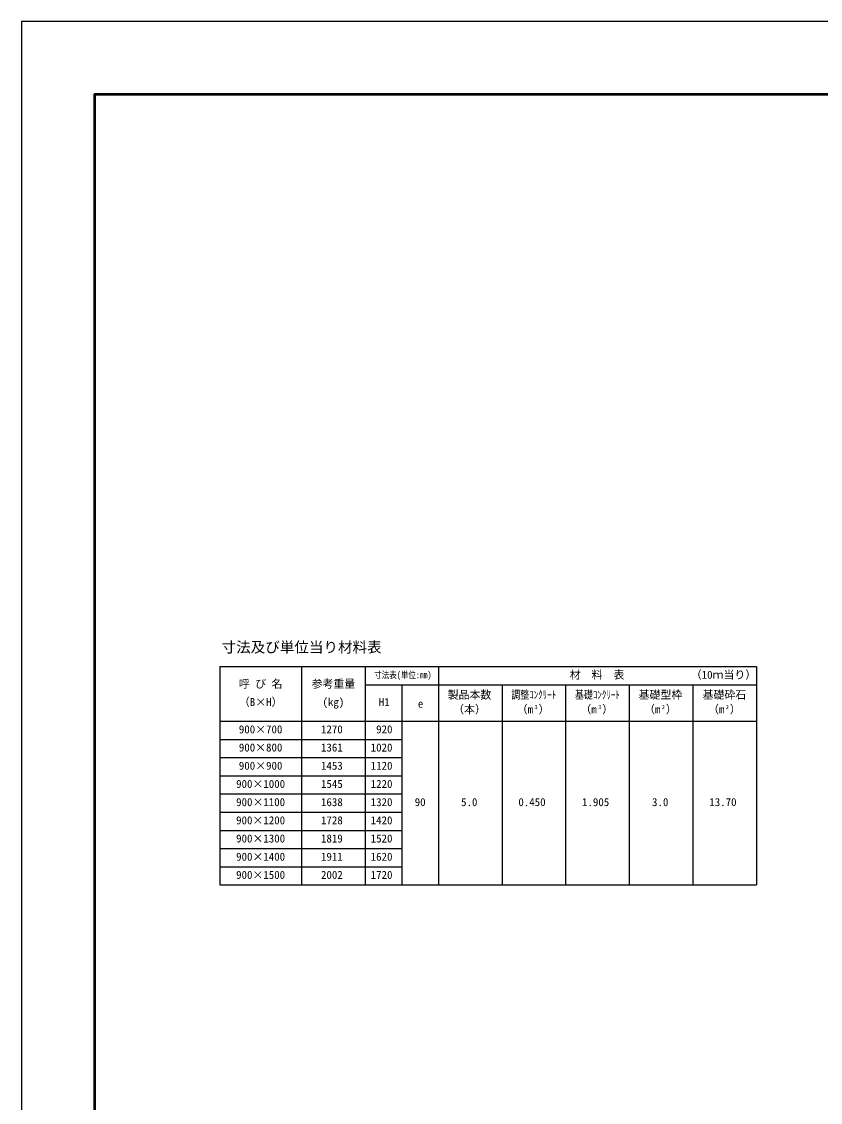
# Model space of a CAD drawing. Units: millimetres, scale not verified. Extents: x -16800 to 16800, y -5940 to 5940.
# Drawn here: x -16800 to -12408, y 0 to 5940 of the extents above; entities that cross this region are included whole.
import ezdxf
from ezdxf.enums import TextEntityAlignment as Align

# ---------------------------------------------------------------- set-up
doc = ezdxf.new("R2010")
doc.units = ezdxf.units.MM
doc.header["$LTSCALE"] = 20
for name, color, linetype, lineweight in [('0-1_Defpoints', 5, 'Continuous', 25), ('0-3_HYO', 3, 'Continuous', 25), ('0-4_HYO2', 4, 'Continuous', 25), ('0-6_TXT', 7, 'Continuous', 25), ('0-7_WAKU', 3, 'Continuous', 25)]:
    doc.layers.add(name, color=color, linetype=linetype, lineweight=lineweight)
doc.styles.add('ＭＳ ゴシック', font='')
doc.styles.get('ＭＳ ゴシック').set_extended_font_data('MS Gothic')

msp = doc.modelspace()

# ---------------------------------------------------------------- linework, layer by layer
at = {"layer": '0-1_Defpoints'}
msp.add_lwpolyline([(-16800, -5940), (0, -5940), (0, 5940), (-16800, 5940)], close=True, dxfattribs=at)
at = {"layer": '0-3_HYO'}
for p, q in [((-15710.38, 2395.13), (-15710.38, 1195.13)), ((-15710.38, 2395.13), (-12760.38, 2395.13)), ((-15260.38, 2395.13), (-15260.38, 1195.13)), ((-14910.38, 2395.13), (-14910.38, 1195.13)), ((-14508.33, 2395.13), (-14508.33, 1195.13)), ((-12758.33, 2395.13), (-12758.33, 1195.13)), ((-14910.38, 2295.13), (-12760.38, 2295.13)), ((-14708.33, 2295.13), (-14708.33, 1195.13)), ((-14158.33, 2295.13), (-14158.33, 1195.13)), ((-13808.33, 2295.13), (-13808.33, 1195.13)), ((-13458.33, 2295.13), (-13458.33, 1195.13)), ((-13108.33, 2295.13), (-13108.33, 1195.13)), ((-15710.38, 2095.13), (-12758.33, 2095.13)), ((-15710.38, 1195.13), (-12758.33, 1195.13))]:
    msp.add_line(p, q, dxfattribs=at)
at = {"layer": '0-4_HYO2'}
for p, q in [((-15710.38, 1995.13), (-14708.33, 1995.13)), ((-15710.38, 1895.13), (-14708.33, 1895.13)), ((-15710.38, 1795.13), (-14708.33, 1795.13)), ((-15710.38, 1695.13), (-14708.33, 1695.13)), ((-15710.38, 1595.13), (-14708.33, 1595.13)), ((-15710.38, 1495.13), (-14708.33, 1495.13)), ((-15710.38, 1395.13), (-14708.33, 1395.13)), ((-15710.38, 1295.13), (-14708.33, 1295.13))]:
    msp.add_line(p, q, dxfattribs=at)
at = {"layer": '0-7_WAKU', "lineweight": 50}
msp.add_lwpolyline([(-16400, -5540), (-400, -5540), (-400, 5540), (-16400, 5540)], close=True, dxfattribs=at)

# ---------------------------------------------------------------- texts
at = {"layer": '0-6_TXT', "style": 'ＭＳ ゴシック'}
for s, height, p in [('寸法及び単位当り材料表', 58.65, (-15700.38, 2455.13)), ('材  料  表', 43.99, (-13785.38, 2315.13)), ('（', 43.99, (-13120.38, 2315.13)), ('当', 43.99, (-12940.38, 2315.13)), ('）', 43.99, (-12820.38, 2315.13)), ('呼 び 名', 43.99, (-15605.38, 2265.13)), ('参考重量', 43.99, (-15205.38, 2265.13)), ('1', 43.99, (-13060.38, 2315.13)), ('0', 43.99, (-13030.38, 2315.13)), ('ｍ', 43.99, (-13000.38, 2315.13)), ('り', 43.99, (-12880.38, 2315.13)), ('製品本数', 43.99, (-14457.17, 2205.13)), ('基礎型枠', 43.99, (-13407.17, 2205.13)), ('基礎砕石', 43.99, (-13055.38, 2205.13)), ('（B×H）', 43.99, (-15605.38, 2165.13)), ('(kg)', 43.99, (-15145.38, 2165.13)), ('H1', 43.99, (-14835.89, 2164.83)), ('e', 43.99, (-14620.89, 2156)), ('（本）', 43.99, (-14427.17, 2125.13)), ('（m ）', 43.99, (-14077.17, 2125.13)), ('3', 21.99, (-13979.69, 2155.13)), ('（m ）', 43.99, (-13727.17, 2125.13)), ('3', 21.99, (-13629.69, 2155.13)), ('（m ）', 43.99, (-13377.17, 2125.13)), ('2', 21.99, (-13279.69, 2155.13)), ('（m ）', 43.99, (-13025.38, 2125.13)), ('2', 21.99, (-12927.9, 2155.13)), ('900×700', 43.99, (-15605.38, 2015.13)), ('1270', 43.99, (-15153.71, 2015.13)), (' 920', 43.99, (-14880.38, 2015.13)), ('900×800', 43.99, (-15605.38, 1915.13)), ('1361', 43.99, (-15153.71, 1915.13)), ('1020', 43.99, (-14880.38, 1915.13)), ('900×900', 43.99, (-15605.38, 1815.13)), ('1453', 43.99, (-15153.71, 1815.13)), ('1120', 43.99, (-14880.38, 1815.13)), ('900×1000', 43.99, (-15620.38, 1715.13)), ('1545', 43.99, (-15153.71, 1715.13)), ('1220', 43.99, (-14880.38, 1715.13)), ('900×1100', 43.99, (-15620.38, 1615.13)), ('1638', 43.99, (-15153.71, 1615.13)), ('1320', 43.99, (-14880.38, 1615.13)), ('90', 43.99, (-14638.33, 1615.13)), ('5.0', 43.99, (-14383.33, 1615.13)), ('0.450', 43.99, (-14068.33, 1615.13)), ('1.905', 43.99, (-13718.33, 1615.13)), ('3.0', 43.99, (-13333.33, 1615.13)), ('13.70', 43.99, (-13018.33, 1615.13)), ('900×1200', 43.99, (-15620.38, 1515.13)), ('1728', 43.99, (-15153.71, 1515.13)), ('1420', 43.99, (-14880.38, 1515.13)), ('900×1300', 43.99, (-15620.38, 1415.13)), ('1819', 43.99, (-15153.71, 1415.13)), ('1520', 43.99, (-14880.38, 1415.13)), ('900×1400', 43.99, (-15620.38, 1315.13)), ('1911', 43.99, (-15153.71, 1315.13)), ('1620', 43.99, (-14880.38, 1315.13)), ('900×1500', 43.99, (-15620.38, 1215.13)), ('2002', 43.99, (-15153.71, 1215.13)), ('1720', 43.99, (-14880.38, 1215.13))]:
    msp.add_text(s, height=height, dxfattribs=at).set_placement(p, align=Align.BOTTOM_LEFT)
at = {"layer": '0-6_TXT', "style": 'ＭＳ ゴシック', "width": 0.8}
for s, height, p in [('寸法表(単位:㎜)', 36.66, (-14860.38, 2320.13)), ('調整ｺﾝｸﾘｰﾄ', 43.99, (-14107.17, 2205.13)), ('基礎ｺﾝｸﾘｰﾄ', 43.99, (-13757.17, 2205.13))]:
    msp.add_text(s, height=height, dxfattribs=at).set_placement(p, align=Align.BOTTOM_LEFT)

doc.saveas('drawing.dxf')
